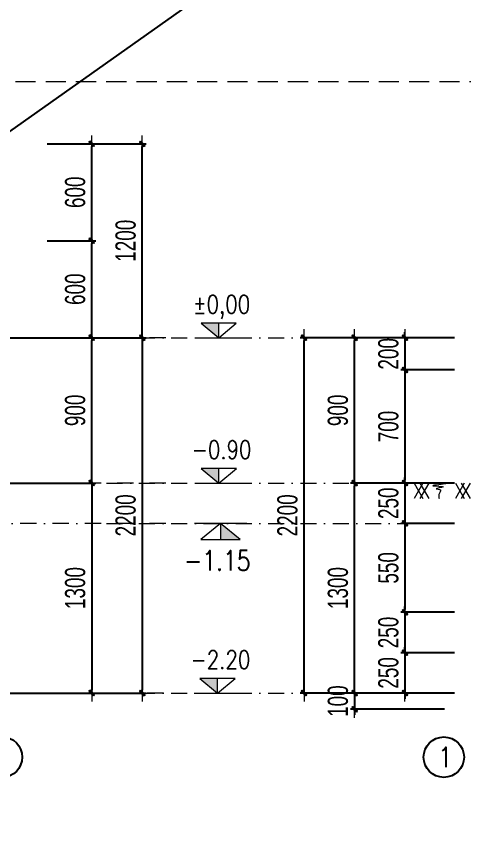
# Model space of a CAD drawing. Header units: millimetres. Extents: x -178395 to 493851, y -561170 to -280028.
# Drawn here: x -55382 to -52605, y -461888 to -456846 of the extents above; entities that cross this region are included whole.
import ezdxf
from ezdxf.enums import TextEntityAlignment as Align

# ---------------------------------------------------------------- set-up
doc = ezdxf.new("R2010")
doc.units = ezdxf.units.MM
doc.header["$MEASUREMENT"] = 0
doc.header["$PDMODE"] = 32
doc.linetypes.add('DASHDOT', pattern=[1, 0.5, -0.25, 0, -0.25])
doc.linetypes.add('HIDDEN', pattern=[0.375, 0.25, -0.125])
doc.layers.get('Defpoints').update_dxf_attribs({"color": 1})
doc.layers.add('KCS_Plotter', color=11, linetype='Continuous', plot=False)
for name, color, linetype, lineweight in [('LC Dim', 8, 'Continuous', 18), ('LC Hatch', 252, 'Continuous', 9), ('LC Khac', 4, 'Continuous', 9), ('LC MANH DUT', 35, 'HIDDEN', 5), ('LC Net manh', 133, 'Continuous', 5), ('LC Net truc', 79, 'DASHDOT', 13), ('LC Text1', 3, 'Continuous', 20), ('LC Text2', 7, 'Continuous', 25)]:
    doc.layers.add(name, color=color, linetype=linetype, lineweight=lineweight)
doc.styles.add('HOATBIF', font='hoatbif.shx', dxfattribs={"width": 0.7})
doc.styles.add('LC 3', font='vnsimli.shx', dxfattribs={"width": 0.75})
doc.styles.add('T1', font='Vnsimli.shx', dxfattribs={"width": 0.8})
doc.dimstyles.new('1-100(1-50)', dxfattribs={"dimscale": 50, "dimtxt": 2.5, "dimasz": 0.35, "dimexe": 0.5, "dimexo": 0, "dimgap": 0.8, "dimtad": 1, "dimdec": 0, "dimzin": 0, "dimdsep": 46, "dimtxsty": 'HOATBIF', "dimblk1": 'DOT', "dimblk2": 'DOT', "dimsah": 1, "dimcen": -1, "dimdle": 1, "dimclrd": 256, "dimclre": 256, "dimclrt": 4, "dimadec": 3, "dimazin": 2, "dimtfac": 0.333333, "dimtdec": 0, "dimtix": 1, "dimtmove": 2, "dimatfit": 3, "dimldrblk": 'DOT', "dimfxl": 1, "dimtvp": 0.833333, "dimtolj": 1, "dimtzin": 0, "dimarcsym": 0})

# ---------------------------------------------------------------- blocks, each defined once
blk = doc.blocks.new('DOT')
at = {"layer": 'LC Dim'}
blk.add_line((-3, 0), (3, 0), dxfattribs=at)
at = {"layer": 'LC Dim', "color": 4}
blk.add_line((-1, -1), (1, 1), dxfattribs=at)
blk.add_lwpolyline([(0.5, 1), (-1, -0.5), (-0.5, -1), (1, 0.5)], close=True, dxfattribs=at)
blk = doc.blocks.new('*D257')
at = {"layer": 'Defpoints', "color": 0, "ltscale": 2, "transparency": 16777216}
for p in [(-52731.3, -461036), (-53287.5, -461136), (-52731.3, -461136)]:
    blk.add_point(p, dxfattribs=at)
at = {"layer": 'LC Dim', "lineweight": -2, "ltscale": 2, "transparency": 16777216}
for p, q in [((-53287.5, -461018.5), (-53287.5, -461001)), ((-52731.3, -461036), (-53312.5, -461036)), ((-53287.5, -461036), (-53287.5, -461136)), ((-52731.3, -461136), (-53312.5, -461136)), ((-53287.5, -461153.5), (-53287.5, -461171))]:
    blk.add_line(p, q, dxfattribs=at)
at = {"layer": 'LC Dim', "lineweight": -2, "ltscale": 2, "transparency": 16777216, "xscale": 17.5, "yscale": 17.5, "zscale": 17.5}
for p, rotation in [((-53287.5, -461036), 270), ((-53287.5, -461136), 90)]:
    blk.add_blockref('DOT', p, dxfattribs=dict(at, rotation=rotation))
at = {"layer": 'LC Dim', "color": 4, "ltscale": 2, "transparency": 16777216, "insert": (-53390, -461086), "char_height": 125, "attachment_point": 5, "rotation": 90, "style": 'HOATBIF'}
blk.add_mtext('\\A1;100', dxfattribs=at)
blk = doc.blocks.new('_Dot')
at = {"color": 0, "linetype": 'ByBlock', "lineweight": -2}
blk.add_line((-0.5, 0), (-1, 0), dxfattribs=at)
at = {"color": 0, "linetype": 'ByBlock', "const_width": 0.5}
blk.add_lwpolyline([(-0.25, 0, 1), (0.25, 0, 1)], format="xyb", close=True, dxfattribs=at)
blk = doc.blocks.new('*D258')
at = {"layer": 'Defpoints', "color": 0, "ltscale": 2, "transparency": 16777216}
for p in [(-53287.5, -459736), (-52731.3, -459736), (-52731.3, -461036)]:
    blk.add_point(p, dxfattribs=at)
at = {"layer": 'LC Dim', "lineweight": -2, "ltscale": 2, "transparency": 16777216}
for p, q in [((-52731.3, -459736), (-53312.5, -459736)), ((-53287.5, -461018.5), (-53287.5, -459753.5)), ((-52731.3, -461036), (-53312.5, -461036))]:
    blk.add_line(p, q, dxfattribs=at)
at = {"layer": 'LC Dim', "lineweight": -2, "ltscale": 2, "transparency": 16777216, "xscale": 17.5, "yscale": 17.5, "zscale": 17.5}
for p, rotation in [((-53287.5, -459736), 90), ((-53287.5, -461036), 270)]:
    blk.add_blockref('DOT', p, dxfattribs=dict(at, rotation=rotation))
at = {"layer": 'LC Dim', "color": 4, "ltscale": 2, "transparency": 16777216, "insert": (-53390, -460386), "char_height": 125, "attachment_point": 5, "rotation": 90, "style": 'HOATBIF'}
blk.add_mtext('\\A1;1300', dxfattribs=at)
blk = doc.blocks.new('*D259')
at = {"layer": 'Defpoints', "color": 0, "ltscale": 2, "transparency": 16777216}
for p in [(-53287.5, -458836), (-52668.7, -458836), (-52668.7, -459736)]:
    blk.add_point(p, dxfattribs=at)
at = {"layer": 'LC Dim', "lineweight": -2, "ltscale": 2, "transparency": 16777216}
for p, q in [((-52668.7, -458836), (-53312.5, -458836)), ((-53287.5, -459718.5), (-53287.5, -458853.5)), ((-52668.7, -459736), (-53312.5, -459736))]:
    blk.add_line(p, q, dxfattribs=at)
at = {"layer": 'LC Dim', "lineweight": -2, "ltscale": 2, "transparency": 16777216, "xscale": 17.5, "yscale": 17.5, "zscale": 17.5}
for p, rotation in [((-53287.5, -458836), 90), ((-53287.5, -459736), 270)]:
    blk.add_blockref('DOT', p, dxfattribs=dict(at, rotation=rotation))
at = {"layer": 'LC Dim', "color": 4, "ltscale": 2, "transparency": 16777216, "insert": (-53390, -459286), "char_height": 125, "attachment_point": 5, "rotation": 90, "style": 'HOATBIF'}
blk.add_mtext('\\A1;900', dxfattribs=at)
blk = doc.blocks.new('mat dat')
at = {"layer": 'LC Net manh'}
for p, q in [((2, 0), (3.73, -3)), ((3.73, 0), (2, -3)), ((3.15, 0), (4.88, -3)), ((4.88, 0), (3.15, -3))]:
    blk.add_line(p, q, dxfattribs=at)
blk.add_spline([(0, 0), (-1.21, -0.12), (1.21, -0.52), (-0.75, -0.75), (0.58, -1.1), (-0.23, -1.33), (0.06, -2.19), (0, -3)], degree=3, dxfattribs=at)
blk = doc.blocks.new('*U140')
at = {"layer": 'LC Khac', "xscale": 32.00000000005184, "yscale": 32.00000000005184, "zscale": 32.00000000005184}
blk.add_blockref('mat dat', (-56.7, 48), dxfattribs=at)
blk = doc.blocks.new('*U139')
at = {"layer": 'LC Dim', "color": 0, "linetype": 'ByBlock', "lineweight": -2}
for p in [(0, 0), (256, 0)]:
    blk.add_blockref('*U140', p, dxfattribs=at)
blk = doc.blocks.new('*D261')
at = {"layer": 'Defpoints', "color": 0, "transparency": 16777216}
for p in [(-52668.7, -459986), (-52975, -460536), (-52668.7, -460536)]:
    blk.add_point(p, dxfattribs=at)
at = {"layer": 'LC Dim', "lineweight": -2, "transparency": 16777216}
for p, q in [((-52668.7, -459986), (-53000, -459986)), ((-52975, -460003.5), (-52975, -460518.5)), ((-52668.7, -460536), (-53000, -460536))]:
    blk.add_line(p, q, dxfattribs=at)
at = {"layer": 'LC Dim', "lineweight": -2, "transparency": 16777216, "xscale": 17.5, "yscale": 17.5, "zscale": 17.5}
for p, rotation in [((-52975, -459986), 90), ((-52975, -460536), 270)]:
    blk.add_blockref('DOT', p, dxfattribs=dict(at, rotation=rotation))
at = {"layer": 'LC Dim', "color": 4, "transparency": 16777216, "insert": (-53077.5, -460261), "char_height": 125, "attachment_point": 5, "rotation": 90, "style": 'HOATBIF'}
blk.add_mtext('\\A1;550', dxfattribs=at)
blk = doc.blocks.new('*D262')
at = {"layer": 'Defpoints', "color": 0, "transparency": 16777216}
for p in [(-52668.7, -460536), (-52975, -460786), (-52668.7, -460786)]:
    blk.add_point(p, dxfattribs=at)
at = {"layer": 'LC Dim', "lineweight": -2, "transparency": 16777216}
for p, q in [((-52975, -460518.5), (-52975, -460501)), ((-52668.7, -460536), (-53000, -460536)), ((-52975, -460536), (-52975, -460786)), ((-52668.7, -460786), (-53000, -460786)), ((-52975, -460803.5), (-52975, -460821))]:
    blk.add_line(p, q, dxfattribs=at)
at = {"layer": 'LC Dim', "lineweight": -2, "transparency": 16777216, "xscale": 17.5, "yscale": 17.5, "zscale": 17.5}
for p, rotation in [((-52975, -460536), 270), ((-52975, -460786), 90)]:
    blk.add_blockref('DOT', p, dxfattribs=dict(at, rotation=rotation))
at = {"layer": 'LC Dim', "color": 4, "transparency": 16777216, "insert": (-53077.5, -460661), "char_height": 125, "attachment_point": 5, "rotation": 90, "style": 'HOATBIF'}
blk.add_mtext('\\A1;250', dxfattribs=at)
blk = doc.blocks.new('*D263')
at = {"layer": 'Defpoints', "color": 0, "transparency": 16777216}
for p in [(-52668.7, -460786), (-52975, -461036), (-52668.7, -461036)]:
    blk.add_point(p, dxfattribs=at)
at = {"layer": 'LC Dim', "lineweight": -2, "transparency": 16777216}
for p, q in [((-52975, -460768.5), (-52975, -460751)), ((-52668.7, -460786), (-53000, -460786)), ((-52975, -460786), (-52975, -461036)), ((-52668.7, -461036), (-53000, -461036)), ((-52975, -461053.5), (-52975, -461071))]:
    blk.add_line(p, q, dxfattribs=at)
at = {"layer": 'LC Dim', "lineweight": -2, "transparency": 16777216, "xscale": 17.5, "yscale": 17.5, "zscale": 17.5}
for p, rotation in [((-52975, -460786), 270), ((-52975, -461036), 90)]:
    blk.add_blockref('DOT', p, dxfattribs=dict(at, rotation=rotation))
at = {"layer": 'LC Dim', "color": 4, "transparency": 16777216, "insert": (-53077.5, -460911), "char_height": 125, "attachment_point": 5, "rotation": 90, "style": 'HOATBIF'}
blk.add_mtext('\\A1;250', dxfattribs=at)
blk = doc.blocks.new('*D264')
at = {"layer": 'Defpoints', "color": 0, "transparency": 16777216}
for p in [(-52731.3, -459736), (-52975, -459986), (-52731.3, -459986)]:
    blk.add_point(p, dxfattribs=at)
at = {"layer": 'LC Dim', "lineweight": -2, "transparency": 16777216}
for p, q in [((-52975, -459718.5), (-52975, -459701)), ((-52731.3, -459736), (-53000, -459736)), ((-52975, -459736), (-52975, -459986)), ((-52731.3, -459986), (-53000, -459986)), ((-52975, -460003.5), (-52975, -460021))]:
    blk.add_line(p, q, dxfattribs=at)
at = {"layer": 'LC Dim', "lineweight": -2, "transparency": 16777216, "xscale": 17.5, "yscale": 17.5, "zscale": 17.5}
for p, rotation in [((-52975, -459736), 270), ((-52975, -459986), 90)]:
    blk.add_blockref('DOT', p, dxfattribs=dict(at, rotation=rotation))
at = {"layer": 'LC Dim', "color": 4, "transparency": 16777216, "insert": (-53077.5, -459861), "char_height": 125, "attachment_point": 5, "rotation": 90, "style": 'HOATBIF'}
blk.add_mtext('\\A1;250', dxfattribs=at)
blk = doc.blocks.new('*D265')
at = {"layer": 'Defpoints', "color": 0, "transparency": 16777216}
for p in [(-52668.7, -458836), (-52975, -459036), (-52668.7, -459036)]:
    blk.add_point(p, dxfattribs=at)
at = {"layer": 'LC Dim', "lineweight": -2, "transparency": 16777216}
for p, q in [((-52668.7, -458836), (-53000, -458836)), ((-52975, -458818.5), (-52975, -458801)), ((-52975, -458836), (-52975, -459036)), ((-52668.7, -459036), (-53000, -459036)), ((-52975, -459053.5), (-52975, -459071))]:
    blk.add_line(p, q, dxfattribs=at)
at = {"layer": 'LC Dim', "lineweight": -2, "transparency": 16777216, "xscale": 17.5, "yscale": 17.5, "zscale": 17.5}
for p, rotation in [((-52975, -458836), 270), ((-52975, -459036), 90)]:
    blk.add_blockref('DOT', p, dxfattribs=dict(at, rotation=rotation))
at = {"layer": 'LC Dim', "color": 4, "transparency": 16777216, "insert": (-53077.5, -458936), "char_height": 125, "attachment_point": 5, "rotation": 90, "style": 'HOATBIF'}
blk.add_mtext('\\A1;200', dxfattribs=at)
blk = doc.blocks.new('*D266')
at = {"layer": 'Defpoints', "color": 0, "transparency": 16777216}
for p in [(-52731.3, -459036), (-52975, -459736), (-52731.3, -459736)]:
    blk.add_point(p, dxfattribs=at)
at = {"layer": 'LC Dim', "lineweight": -2, "transparency": 16777216}
for p, q in [((-52731.3, -459036), (-53000, -459036)), ((-52975, -459053.5), (-52975, -459718.5)), ((-52731.3, -459736), (-53000, -459736))]:
    blk.add_line(p, q, dxfattribs=at)
at = {"layer": 'LC Dim', "lineweight": -2, "transparency": 16777216, "xscale": 17.5, "yscale": 17.5, "zscale": 17.5}
for p, rotation in [((-52975, -459036), 90), ((-52975, -459736), 270)]:
    blk.add_blockref('DOT', p, dxfattribs=dict(at, rotation=rotation))
at = {"layer": 'LC Dim', "color": 4, "transparency": 16777216, "insert": (-53077.5, -459386), "char_height": 125, "attachment_point": 5, "rotation": 90, "style": 'HOATBIF'}
blk.add_mtext('\\A1;700', dxfattribs=at)
blk = doc.blocks.new('*D307')
at = {"layer": 'Defpoints', "color": 0, "ltscale": 2, "transparency": 16777216}
for p in [(-55497.9, -458836), (-54914.5, -458836), (-55497.9, -459736)]:
    blk.add_point(p, dxfattribs=at)
at = {"layer": 'LC Dim', "lineweight": -2, "ltscale": 2, "transparency": 16777216}
for p, q in [((-55497.9, -458836), (-54889.5, -458836)), ((-54914.5, -459718.5), (-54914.5, -458853.5)), ((-55497.9, -459736), (-54889.5, -459736))]:
    blk.add_line(p, q, dxfattribs=at)
at = {"layer": 'LC Dim', "lineweight": -2, "ltscale": 2, "transparency": 16777216, "xscale": 17.5, "yscale": 17.5, "zscale": 17.5}
for p, rotation in [((-54914.5, -458836), 90), ((-54914.5, -459736), 270)]:
    blk.add_blockref('DOT', p, dxfattribs=dict(at, rotation=rotation))
at = {"layer": 'LC Dim', "color": 4, "ltscale": 2, "transparency": 16777216, "insert": (-55017, -459286), "char_height": 125, "attachment_point": 5, "rotation": 90, "style": 'HOATBIF'}
blk.add_mtext('\\A1;900', dxfattribs=at)
blk = doc.blocks.new('*D308')
at = {"layer": 'Defpoints', "color": 0, "ltscale": 2, "transparency": 16777216}
for p in [(-55190.8, -458236), (-54914.5, -458236), (-55190.8, -458836)]:
    blk.add_point(p, dxfattribs=at)
at = {"layer": 'LC Dim', "lineweight": -2, "ltscale": 2, "transparency": 16777216}
for p, q in [((-55190.8, -458236), (-54889.5, -458236)), ((-54914.5, -458818.5), (-54914.5, -458253.5)), ((-55190.8, -458836), (-54889.5, -458836))]:
    blk.add_line(p, q, dxfattribs=at)
at = {"layer": 'LC Dim', "lineweight": -2, "ltscale": 2, "transparency": 16777216, "xscale": 17.5, "yscale": 17.5, "zscale": 17.5}
for p, rotation in [((-54914.5, -458236), 90), ((-54914.5, -458836), 270)]:
    blk.add_blockref('DOT', p, dxfattribs=dict(at, rotation=rotation))
at = {"layer": 'LC Dim', "color": 4, "ltscale": 2, "transparency": 16777216, "insert": (-55017, -458536), "char_height": 125, "attachment_point": 5, "rotation": 90, "style": 'HOATBIF'}
blk.add_mtext('\\A1;600', dxfattribs=at)
blk = doc.blocks.new('*D309')
at = {"layer": 'Defpoints', "color": 0, "ltscale": 2, "transparency": 16777216}
for p in [(-55190.8, -457636), (-54914.5, -457636), (-55190.8, -458236)]:
    blk.add_point(p, dxfattribs=at)
at = {"layer": 'LC Dim', "lineweight": -2, "ltscale": 2, "transparency": 16777216}
for p, q in [((-55190.8, -457636), (-54889.5, -457636)), ((-54914.5, -458218.5), (-54914.5, -457653.5)), ((-55190.8, -458236), (-54889.5, -458236))]:
    blk.add_line(p, q, dxfattribs=at)
at = {"layer": 'LC Dim', "lineweight": -2, "ltscale": 2, "transparency": 16777216, "xscale": 17.5, "yscale": 17.5, "zscale": 17.5}
for p, rotation in [((-54914.5, -457636), 90), ((-54914.5, -458236), 270)]:
    blk.add_blockref('DOT', p, dxfattribs=dict(at, rotation=rotation))
at = {"layer": 'LC Dim', "color": 4, "ltscale": 2, "transparency": 16777216, "insert": (-55017, -457936), "char_height": 125, "attachment_point": 5, "rotation": 90, "style": 'HOATBIF'}
blk.add_mtext('\\A1;600', dxfattribs=at)
blk = doc.blocks.new('*D310')
at = {"layer": 'Defpoints', "color": 0, "ltscale": 2, "transparency": 16777216}
for p in [(-55190.8, -457636), (-54602, -457636), (-55190.8, -458836)]:
    blk.add_point(p, dxfattribs=at)
at = {"layer": 'LC Dim', "lineweight": -2, "ltscale": 2, "transparency": 16777216}
for p, q in [((-55190.8, -457636), (-54577, -457636)), ((-54602, -458818.5), (-54602, -457653.5)), ((-55190.8, -458836), (-54577, -458836))]:
    blk.add_line(p, q, dxfattribs=at)
at = {"layer": 'LC Dim', "lineweight": -2, "ltscale": 2, "transparency": 16777216, "xscale": 17.5, "yscale": 17.5, "zscale": 17.5}
for p, rotation in [((-54602, -457636), 90), ((-54602, -458836), 270)]:
    blk.add_blockref('DOT', p, dxfattribs=dict(at, rotation=rotation))
at = {"layer": 'LC Dim', "color": 4, "ltscale": 2, "transparency": 16777216, "insert": (-54704.5, -458236), "char_height": 125, "attachment_point": 5, "rotation": 90, "style": 'HOATBIF'}
blk.add_mtext('\\A1;1200', dxfattribs=at)
blk = doc.blocks.new('*D311')
at = {"layer": 'Defpoints', "color": 0, "ltscale": 2, "transparency": 16777216}
for p in [(-55497.9, -459736), (-55497.9, -461036), (-54914.5, -461036)]:
    blk.add_point(p, dxfattribs=at)
at = {"layer": 'LC Dim', "lineweight": -2, "ltscale": 2, "transparency": 16777216}
for p, q in [((-55497.9, -459736), (-54889.5, -459736)), ((-54914.5, -459753.5), (-54914.5, -461018.5)), ((-55497.9, -461036), (-54889.5, -461036))]:
    blk.add_line(p, q, dxfattribs=at)
at = {"layer": 'LC Dim', "lineweight": -2, "ltscale": 2, "transparency": 16777216, "xscale": 17.5, "yscale": 17.5, "zscale": 17.5}
for p, rotation in [((-54914.5, -459736), 90), ((-54914.5, -461036), 270)]:
    blk.add_blockref('DOT', p, dxfattribs=dict(at, rotation=rotation))
at = {"layer": 'LC Dim', "color": 4, "ltscale": 2, "transparency": 16777216, "insert": (-55017, -460386), "char_height": 125, "attachment_point": 5, "rotation": 90, "style": 'HOATBIF'}
blk.add_mtext('\\A1;1300', dxfattribs=at)
blk = doc.blocks.new('Caodo1')
at = {"layer": 'LC Text1'}
blk.add_hatch(color=4, dxfattribs=at).paths.add_polyline_path([(0, 200), (0, 0), (243, 200)])
at = {"layer": 'LC Text1', "color": 4}
for p, q in [((0, 0), (0, 200)), ((324, 0), (-324, 0))]:
    blk.add_line(p, q, dxfattribs=at)
blk.add_lwpolyline([(-243, 200), (243, 200), (0, 0), (0, 0)], close=True, dxfattribs=at)
at = {"layer": 'LC Text1', "color": 4, "style": 'T1', "width": 0.8}
blk.add_attdef('%%P0,00', text='', height=250, dxfattribs=at).set_placement((-39, 460), align=Align.MIDDLE_CENTER)
blk = doc.blocks.new('*D290')
at = {"layer": 'Defpoints', "color": 0, "transparency": 16777216}
for p in [(-55497.9, -458836), (-55497.9, -461036), (-54602, -461036)]:
    blk.add_point(p, dxfattribs=at)
at = {"layer": 'LC Hatch', "lineweight": -2, "transparency": 16777216}
for p, q in [((-55497.9, -458836), (-54577, -458836)), ((-54602, -458853.5), (-54602, -461018.5)), ((-55497.9, -461036), (-54577, -461036))]:
    blk.add_line(p, q, dxfattribs=at)
at = {"layer": 'LC Hatch', "lineweight": -2, "transparency": 16777216, "xscale": 17.5, "yscale": 17.5, "zscale": 17.5}
for p, rotation in [((-54602, -458836), 90), ((-54602, -461036), 270)]:
    blk.add_blockref('DOT', p, dxfattribs=dict(at, rotation=rotation))
at = {"layer": 'LC Hatch', "color": 4, "transparency": 16777216, "insert": (-54704.5, -459936), "char_height": 125, "attachment_point": 5, "rotation": 90, "style": 'HOATBIF'}
blk.add_mtext('\\A1;2200', dxfattribs=at)
blk = doc.blocks.new('*D291')
at = {"layer": 'Defpoints', "color": 0, "transparency": 16777216}
for p in [(-53600, -458836), (-52731.3, -458836), (-52731.3, -461036)]:
    blk.add_point(p, dxfattribs=at)
at = {"layer": 'LC Hatch', "lineweight": -2, "transparency": 16777216}
for p, q in [((-52731.3, -458836), (-53625, -458836)), ((-53600, -461018.5), (-53600, -458853.5)), ((-52731.3, -461036), (-53625, -461036))]:
    blk.add_line(p, q, dxfattribs=at)
at = {"layer": 'LC Hatch', "lineweight": -2, "transparency": 16777216, "xscale": 17.5, "yscale": 17.5, "zscale": 17.5}
for p, rotation in [((-53600, -458836), 90), ((-53600, -461036), 270)]:
    blk.add_blockref('DOT', p, dxfattribs=dict(at, rotation=rotation))
at = {"layer": 'LC Hatch', "color": 4, "transparency": 16777216, "insert": (-53702.5, -459936), "char_height": 125, "attachment_point": 5, "rotation": 90, "style": 'HOATBIF'}
blk.add_mtext('\\A1;2200', dxfattribs=at)

msp = doc.modelspace()

# ---------------------------------------------------------------- linework, layer by layer
at = {"layer": 'KCS_Plotter'}
msp.add_line((-66674.7, -465515.4), (-45674.7, -450665.4), dxfattribs=at)
at = {"layer": 'LC MANH DUT', "ltscale": 500}
msp.add_line((-66074.7, -457249.5), (-47699.7, -457249.5), dxfattribs=at)
at = {"layer": 'LC Net truc', "ltscale": 200}
for p, q in [((-54456.9, -458836), (-55556.5, -458836)), ((-54823.3, -458836), (-53513.3, -458836)), ((-54456.9, -459736), (-55556.5, -459736)), ((-54823.3, -459736), (-53177.9, -459736)), ((-54456.9, -459986), (-55556.5, -459986)), ((-54823.3, -459986), (-52668.7, -459986)), ((-54470.8, -461036), (-55570.5, -461036)), ((-54823.3, -461036), (-53513.3, -461036))]:
    msp.add_line(p, q, dxfattribs=at)
at = {"layer": 'LC Text2', "ltscale": 100}
for centre in [(-55470, -461432.3), (-52734.5, -461432.8)]:
    msp.add_circle(centre, 125, dxfattribs=at)

# ---------------------------------------------------------------- block references
at = {"layer": 'LC Dim', "xscale": -1}
msp.add_blockref('*U139', (-52563.6, -459784), dxfattribs=at)
at = {"layer": 'LC Text1'}
ref = msp.add_blockref('Caodo1', (-54128.7, -458836), dxfattribs=dict(at, xscale=-0.45, yscale=0.45, zscale=0.45))
ref.add_attrib('%%P0,00', '%%p0,00', dxfattribs={"layer": 'LC Text2', "height": 112.5, "style": 'T1', "width": 0.8}).set_placement((-54111.1, -458629.2), align=Align.MIDDLE_CENTER)
ref = msp.add_blockref('Caodo1', (-54128.2, -459736), dxfattribs=dict(at, xscale=-0.45, yscale=0.45, zscale=0.45))
ref.add_attrib('%%P0,00', '-0.90', dxfattribs={"layer": 'LC Text2', "height": 112.5, "style": 'T1', "width": 0.8}).set_placement((-54110.7, -459529.2), align=Align.MIDDLE_CENTER)
ref = msp.add_blockref('Caodo1', (-54117.3, -459986), dxfattribs=dict(at, xscale=-0.5, yscale=0.5, zscale=0.5, rotation=180))
ref.add_attrib('%%P0,00', '-1.15', dxfattribs={"layer": 'LC Text2', "height": 125, "style": 'T1', "width": 0.8}).set_placement((-54136.8, -460215.7), align=Align.MIDDLE_CENTER)
ref = msp.add_blockref('Caodo1', (-54135.3, -461036), dxfattribs=dict(at, xscale=-0.45, yscale=0.45, zscale=0.45))
ref.add_attrib('%%P0,00', '-2.20', dxfattribs={"layer": 'LC Text2', "height": 112.5, "style": 'T1', "width": 0.8}).set_placement((-54117.7, -460829.2), align=Align.MIDDLE_CENTER)

# ---------------------------------------------------------------- texts
at = {"layer": 'LC Text2', "ltscale": 100, "style": 'LC 3', "width": 0.75}
msp.add_text('1', height=125, dxfattribs=at).set_placement((-52726.9, -461432.8), align=Align.MIDDLE_CENTER)

# ---------------------------------------------------------------- dimensions: what is measured, and where the dimension line sits
at = {"layer": 'LC Dim', "ltscale": 2}
for base, p1, p2, picture, middle in [((-54914.5, -457636), (-55190.8, -458236), (-55190.8, -457636), '*D309', (-55017, -457936)), ((-54602, -457636), (-55190.8, -458836), (-55190.8, -457636), '*D310', (-54704.5, -458236)), ((-54914.5, -458236), (-55190.8, -458836), (-55190.8, -458236), '*D308', (-55017, -458536)), ((-54914.5, -458836), (-55497.9, -459736), (-55497.9, -458836), '*D307', (-55017, -459286)), ((-53287.5, -458836), (-52668.7, -459736), (-52668.7, -458836), '*D259', (-53390, -459286)), ((-54914.5, -461036), (-55497.9, -459736), (-55497.9, -461036), '*D311', (-55017, -460386)), ((-53287.5, -459736), (-52731.3, -461036), (-52731.3, -459736), '*D258', (-53390, -460386)), ((-53287.5, -461136), (-52731.3, -461036), (-52731.3, -461136), '*D257', (-53390, -461086))]:
    dim = msp.add_linear_dim(base=base, p1=p1, p2=p2, angle=90, dimstyle='1-100(1-50)', dxfattribs=at)
    dim.commit()
    dim.dimension.update_dxf_attribs({"geometry": picture, "text_midpoint": middle})
at = {"layer": 'LC Dim'}
for base, p1, p2, picture, middle in [((-52975, -459036), (-52668.7, -458836), (-52668.7, -459036), '*D265', (-53077.5, -458936)), ((-52975, -459736), (-52731.3, -459036), (-52731.3, -459736), '*D266', (-53077.5, -459386)), ((-52975, -459986), (-52731.3, -459736), (-52731.3, -459986), '*D264', (-53077.5, -459861)), ((-52975, -460536), (-52668.7, -459986), (-52668.7, -460536), '*D261', (-53077.5, -460261)), ((-52975, -460786), (-52668.7, -460536), (-52668.7, -460786), '*D262', (-53077.5, -460661)), ((-52975, -461036), (-52668.7, -460786), (-52668.7, -461036), '*D263', (-53077.5, -460911))]:
    dim = msp.add_linear_dim(base=base, p1=p1, p2=p2, angle=90, dimstyle='1-100(1-50)', dxfattribs=at)
    dim.commit()
    dim.dimension.update_dxf_attribs({"geometry": picture, "text_midpoint": middle})
at = {"layer": 'LC Hatch'}
for base, p1, p2, picture, middle in [((-54602, -461036), (-55497.9, -458836), (-55497.9, -461036), '*D290', (-54704.5, -459936)), ((-53600, -458836), (-52731.3, -461036), (-52731.3, -458836), '*D291', (-53702.5, -459936))]:
    dim = msp.add_linear_dim(base=base, p1=p1, p2=p2, angle=90, dimstyle='1-100(1-50)', dxfattribs=at)
    dim.commit()
    dim.dimension.update_dxf_attribs({"geometry": picture, "text_midpoint": middle})

doc.saveas('drawing.dxf')
